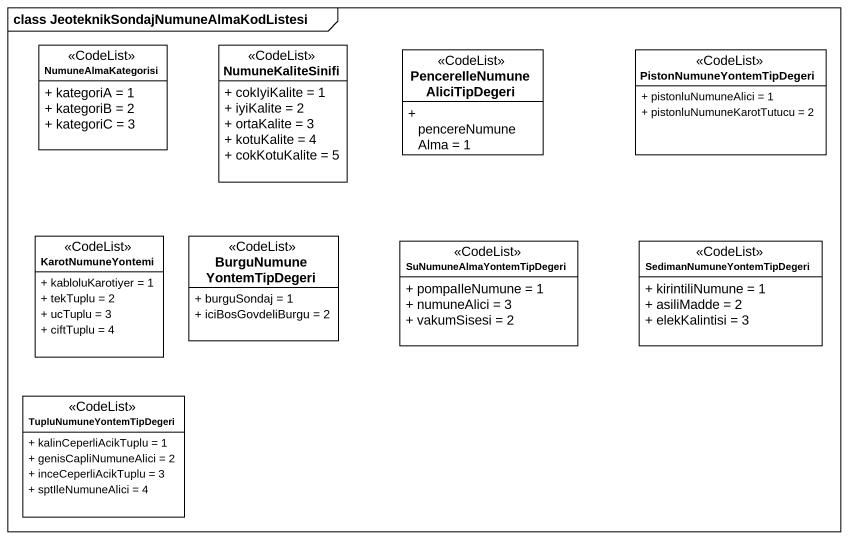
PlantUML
@startuml
mainframe class JeoteknikSondajNumuneAlmaKodListesi
hide circle
hide empty members
skinparam classAttributeIconSize 0
class NumuneAlmaKategorisi <<CodeList>> {
  + kategoriA = 1
  + kategoriB = 2
  + kategoriC = 3
}
class NumuneKaliteSinifi <<CodeList>> {
  + cokIyiKalite = 1
  + iyiKalite = 2
  + ortaKalite = 3
  + kotuKalite = 4
  + cokKotuKalite = 5
}
class "PencereIleNumuneAliciTipDegeri" as PencereIleNumuneAliciTipDege <<CodeList>> {
  + pencereNumuneAlma = 1
}
class PistonNumuneYontemTipDegeri <<CodeList>> {
  + pistonluNumuneAlici = 1
  + pistonluNumuneKarotTutucu = 2
}
class KarotNumuneYontemi <<CodeList>> {
  + kabloluKarotiyer = 1
  + tekTuplu = 2
  + ucTuplu = 3
  + ciftTuplu = 4
}
class BurguNumuneYontemTipDegeri <<CodeList>> {
  + burguSondaj = 1
  + iciBosGovdeliBurgu = 2
}
class SuNumuneAlmaYontemTipDegeri <<CodeList>> {
  + pompaIleNumune = 1
  + numuneAlici = 3
  + vakumSisesi = 2
}
class SedimanNumuneYontemTipDegeri <<CodeList>> {
  + kirintiliNumune = 1
  + asiliMadde = 2
  + elekKalintisi = 3
}
class TupluNumuneYontemTipDegeri <<CodeList>> {
  + kalinCeperliAcikTuplu = 1
  + genisCapliNumuneAlici = 2
  + inceCeperliAcikTuplu = 3
  + sptIleNumuneAlici = 4
}
@enduml
